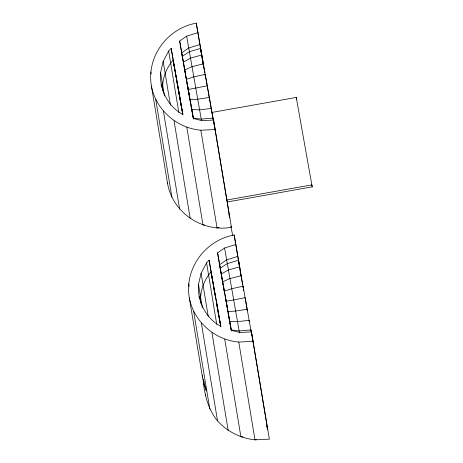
<?xml version="1.0" encoding="UTF-8"?>
<svg xmlns="http://www.w3.org/2000/svg" width="463" height="463" viewBox="0 0 463 463"><rect width="100%" height="100%" fill="white"/><g stroke="black" fill="none" stroke-linecap="round" stroke-linejoin="round"><path stroke-width="0.69" d="M197.973 32.618L186.67 36.166L179.673 41.022L193.493 118.476L201.741 120.629L213.57 120.062L231.448 227.316C202.453 232.42 172.965 213.038 167.6 183.799L151.407 86.008C146.331 56.718 167.305 28.353 196.283 23.15L213.183 119.408L205.161 74.369L193.684 76.899L186.271 79.364M160.592 72.697L163.173 61.359L168.659 51.046L171.171 48.349L182.978 114.535C167.959 106.756 159.388 89.376 160.592 72.697L164.429 95.934M203.141 379.093L203.28 382.16L206.394 391.015L202.493 377.403L189.326 297.848C184.245 268.563 205.225 240.199 234.197 234.996L239.886 268.152M198.505 284.542L201.087 273.205L206.573 262.886L209.085 260.194L220.897 326.38C205.873 318.596 197.307 301.222 198.505 284.542L202.343 307.762M182.787 114.332L173.139 60.242C165.823 68.35 161.836 79.81 162.814 90.725M220.834 326.884L211.059 272.088C203.57 280.37 199.64 292.112 200.763 303.253M181.646 52.915L188.638 48.054L199.941 44.506M237.855 256.352L226.552 259.893L219.56 264.761L217.593 252.867L224.59 248.006L235.887 244.464M223.131 285.214L221.164 274.038L228.305 270.016L239.666 266.827M222.541 281.886L229.804 278.576L241.223 275.688L243.301 287.535L243.081 286.209L231.604 288.738L224.185 291.21L223.363 286.545M200.601 48.389L189.28 51.804L182.231 56.353L182.908 60.248M238.514 260.235L227.194 263.65L220.145 268.199L221.164 274.038M201.746 54.987L190.386 58.176L183.244 62.192L183.823 65.462M219.109 227.57L217.054 228.004L200.867 130.219C176.912 128.193 155.805 109.777 151.407 86.008M256.34 439.561L254.974 439.85C240.61 438.282 227.281 431.632 217.541 420.936C208.472 409.975 204.93 396.021 203.28 382.16L204.663 381.917M188.071 89.521L207.198 85.834L207.418 87.154M225.99 301.367L245.112 297.68L247.404 310.632L243.081 286.209M211.915 112.434L296.262 97.433L312.195 186.867L227.136 201.995L229.758 217.853L229.526 217.425M226.806 200.016L311.865 184.887L312.195 186.867M230.84 328.516L231.095 329.934L239.134 330.97L250.877 329.934L251.096 331.253L249.152 320.309L237.467 321.675L229.567 321.409L230.586 327.092M189.905 99.823L197.649 99.209L209.27 97.467L209.484 98.787M227.825 311.668L235.569 311.049L247.184 309.307L249.372 321.629L249.152 320.309M200.867 130.219L215.26 129.524M189.326 297.848C193.725 321.623 214.826 340.039 238.781 342.059L254.974 439.85L269.368 439.161L251.484 331.902L239.655 332.469L231.407 330.322L217.593 252.867M238.781 342.059L253.174 341.37M204.403 225.035L202.997 225.024L186.809 127.232M243.023 436.881L240.91 436.869L224.723 339.078M191.028 106.085L191.647 109.569L199.553 109.835L211.232 108.464L211.452 109.789M231.448 227.316L230.91 226.216L232.733 235.858M214.334 125.676L214.797 128.193M215.029 129.455L215.26 130.711M214.554 126.995L214.786 128.257M215.017 129.513L215.364 131.405M215.474 132.03L227.026 201.336M252.595 339.408L253.278 343.245M253.521 344.582L267.678 429.699L266.96 426.539M227.154 307.073L227.281 307.762L227.096 306.674M213.46 120.849L212.963 118.088L201.22 119.13L193.181 118.088L192.417 113.829M213.68 122.168L214.427 126.306M250.877 329.934L251.878 335.449M252.098 336.769L252.347 338.152M201.463 120.461L186.67 36.166M239.498 332.972L224.59 248.006M189.107 94.504L189.367 95.916L188.852 92.982M226.025 300.649L225.77 299.237L226.1 301.17M226.193 301.569L226.575 303.728M226.673 304.382L227.026 306.35M188.464 90.777L187.851 87.397L188.36 90.331M188.754 92.536L188.945 93.59M191.647 109.569L192.157 112.411M190.033 100.517L190.281 101.912M190.53 103.301L190.779 104.696M228.074 313.057L229.191 319.325M216.869 304.307L216.256 300.927L217.772 309.452L217.263 306.512M178.955 92.467L178.342 89.087L178.851 92.021M179.245 94.226L179.858 97.606L179.343 94.672M182.758 114.61L177.092 82.842M218.119 312.166L219.827 321.814M181.907 109.974L175.685 74.879M219.607 320.494L220.677 326.456M266.41 423.691L266.653 425.057M266.896 426.423L267.139 427.783M228.919 214.01L229.162 215.376M223.201 285.179L219.688 265.467L220.029 267.51M223.455 286.585L231.367 330.947M181.768 53.621L187.55 86.014M187.799 87.42L193.453 119.107M188.192 90.21L188.441 91.581M188.661 91.882L188.927 94.33M189.176 95.702L189.784 99.134M186.392 80.041L186.63 81.395M186.873 82.75L187.474 86.135M187.712 87.49L187.955 88.844M216.771 304.689L218.333 313.492M226.772 304.822L226.951 305.829M185.212 73.374L184.627 70.04L191.89 66.736L203.303 63.848L203.523 65.167L200.653 48.835L204.171 70.081M185.449 74.705L185.68 76.036M185.918 77.367L186.155 78.698M184.048 66.77L184.28 68.078M215.011 294.682L209.085 260.194M213.819 288.044L215.226 296.007M175.905 76.198L171.171 48.349M212.424 280.017L211.059 272.088M174.51 68.171L173.139 60.242M181.762 53.604L182.115 55.664M296.262 97.433L296.592 99.418M251.484 331.902L253.342 343.1M241.223 275.688L241.437 277.013L238.572 260.681L241.275 276.996M241.507 278.413L242.566 284.797M242.797 286.215L243.034 287.633M243.266 289.051L243.503 290.469M234.197 234.996L239.828 269.009M240.066 270.427L240.297 271.839M240.534 273.257L240.766 274.675M213.57 120.062L215.422 131.261M205.161 74.369L205.381 75.689M204.409 71.493L204.64 72.911M204.877 74.329L205.109 75.741M196.283 23.15L201.446 54.327M201.677 55.745L201.914 57.163M202.146 58.581L202.383 59.999M202.968 63.541L203.205 64.959M203.436 66.377L203.674 67.795M179.673 41.022L181.531 52.215M206.573 262.886L216.765 324.47M178.84 112.555L168.659 51.046M211.956 332.631L228.149 430.416M201.087 273.205L208.223 316.333M174.042 120.785L190.229 218.577M170.419 105.153L163.173 61.359M199.003 296.129L199.466 298.93M201.353 323.151L217.541 420.936M161.083 84.283L161.546 87.085M163.439 111.305L179.627 209.097M193.632 311.286L209.82 409.078M188.725 283.755L189.193 286.591M155.718 99.441L171.906 197.232M150.805 71.91L151.158 74.039M215.538 131.961L215.671 132.852M205.456 394.233L205.514 395.639M167.537 182.387L167.6 183.799M202.406 375.082L202.493 377.403"/></g></svg>
